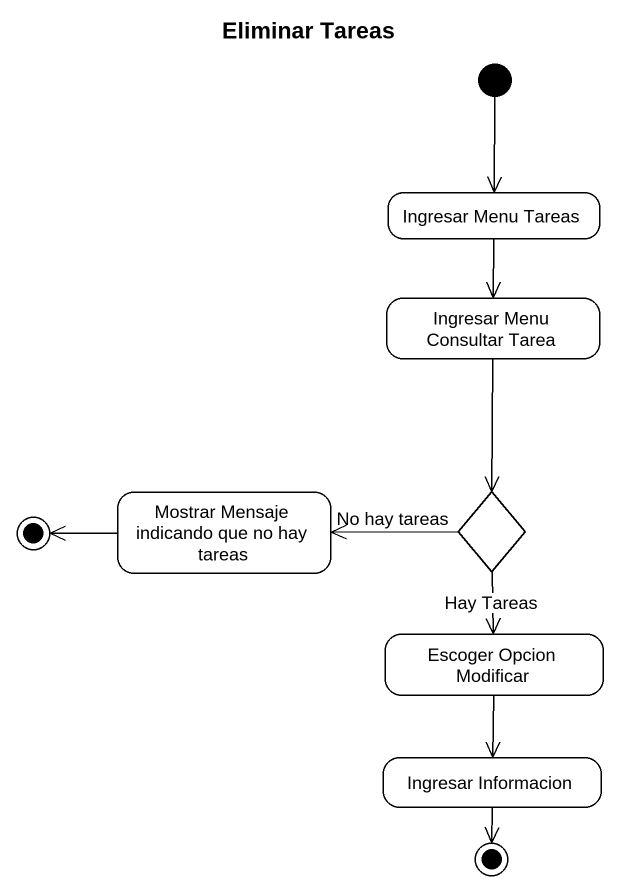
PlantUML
@startuml
title Eliminar Tareas
hide empty description
state "Ingresar Menu Tareas" as Ingresar_Menu_Tareas
state "Ingresar Menu Consultar Tarea" as Ingresar_Menu_Consultar
state final1 <<end>>
state "Mostrar Mensaje indicando que no hay tareas" as Mostrar_Mensaje_indicando
state choice1 <<choice>>
state "Escoger Opcion Modificar" as Escoger_Opcion_Modificar
state "Ingresar Informacion" as Ingresar_Informacion
state final2 <<end>>
[*] --> Ingresar_Menu_Tareas
Ingresar_Menu_Tareas --> Ingresar_Menu_Consultar
Ingresar_Menu_Consultar --> choice1
Mostrar_Mensaje_indicando -left-> final1
choice1 -left-> Mostrar_Mensaje_indicando : No hay tareas
choice1 --> Escoger_Opcion_Modificar : Hay Tareas
Escoger_Opcion_Modificar --> Ingresar_Informacion
Ingresar_Informacion --> final2
@enduml
